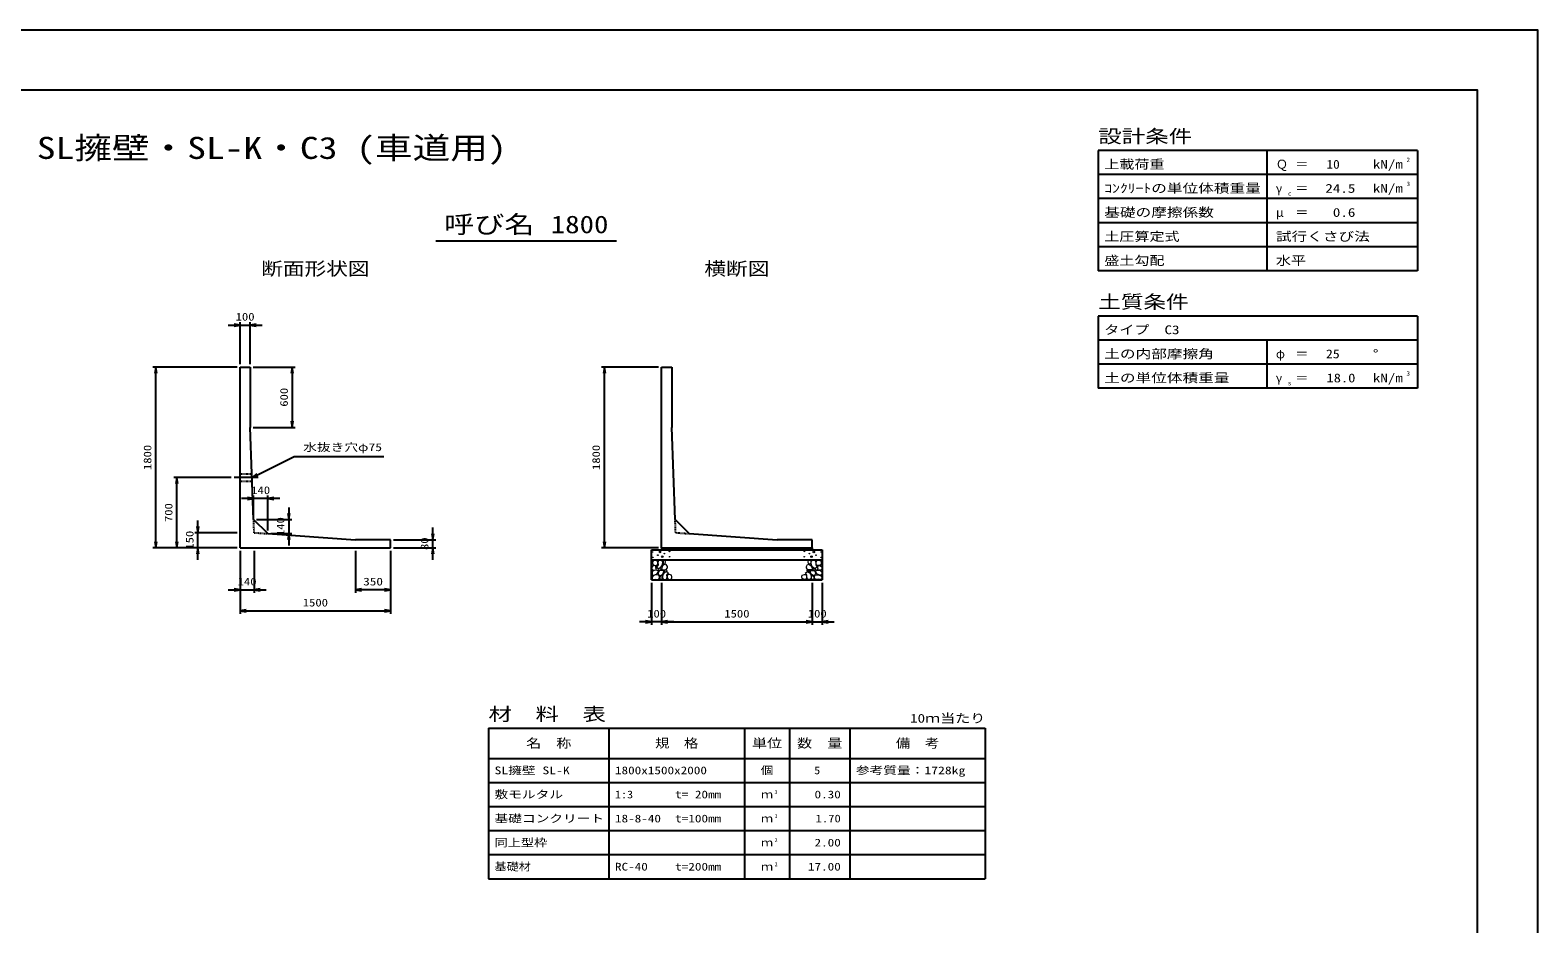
# Model space of a CAD drawing. Units: millimetres at full size. Extents: x 0 to 25230, y 0 to 19397.
# Drawn here: x 10208 to 25230, y 8910 to 17820 of the extents above; entities that cross this region are included whole.
import ezdxf
from ezdxf.enums import TextEntityAlignment as Align

# ---------------------------------------------------------------- set-up
doc = ezdxf.new("R2010")
doc.units = ezdxf.units.MM
doc.linetypes.add('CHAIN', pattern=[18.5, 12, -1.5, 3.5, -1.5])
doc.linetypes.add('DASHED_SPACED', pattern=[12, 6, -6])
for name, color, linetype, lineweight in [('D-BMK', 2, 'CHAIN', 25), ('D-DCR-HCHn', 4, 'Continuous', 9), ('D-MTR-FRAM', 7, 'Continuous', 25), ('D-MTR-LINE', 7, 'Continuous', 25), ('D-STR-DIM', 7, 'Continuous', 25), ('D-STR-STRn', 1, 'Continuous', 25), ('D-STR-TXT', 7, 'Continuous', 25), ('D-TTL', 2, 'Continuous', 25), ('D-TTL-FRAM', 2, 'Continuous', 25), ('D-TTL-LINE', 7, 'Continuous', 25), ('D-TTL-TXT', 7, 'Continuous', 25)]:
    doc.layers.add(name, color=color, linetype=linetype, lineweight=lineweight)
doc.layers.add('D-MTR', color=7, linetype='Continuous')
doc.layers.add('D-MTR-TXT', color=7, linetype='Continuous')
doc.styles.add('ＭＳ ゴシック', font='')
doc.styles.get('ＭＳ ゴシック').set_extended_font_data('MS Gothic')

# ---------------------------------------------------------------- blocks, each defined once
blk = doc.blocks.new('open_arrow')
at = {"color": 0, "linetype": 'Continuous', "lineweight": -2}
blk.add_lwpolyline([(7.5, 1.25), (0, 0), (7.5, -1.25)], dxfattribs=at)

msp = doc.modelspace()

# ---------------------------------------------------------------- linework, layer by layer
at = {"layer": 'D-BMK'}
msp.add_line((12479.048, 13360), (12240, 13360), dxfattribs=at)
at = {"layer": 'D-DCR-HCHn'}
for points in [[(16407.281, 12473.808), (16400.346, 12453.005), (16409.592, 12439.136), (16432.707, 12436.824), (16448.488, 12443.599), (16441.952, 12459.939), (16446.575, 12469.185), (16437.33, 12478.431), (16423.461, 12483.053)], [(16451.198, 12531.594), (16430.395, 12536.217), (16411.904, 12526.971), (16409.592, 12506.168), (16414.215, 12489.988), (16437.33, 12483.053), (16453.51, 12483.053), (16460.444, 12494.611), (16460.444, 12520.037)], [(16469.69, 12533.906), (16462.756, 12513.102), (16465.067, 12489.988), (16448.887, 12464.562), (16469.69, 12453.005), (16492.805, 12464.562), (16506.673, 12483.053), (16511.296, 12513.102), (16506.673, 12529.283), (16492.805, 12536.217)], [(16508.985, 12478.431), (16497.427, 12450.693), (16506.673, 12439.136), (16534.411, 12439.136), (16545.968, 12443.759), (16557.525, 12459.939), (16557.525, 12473.808), (16545.968, 12492.299), (16532.099, 12494.611)], [(16513.608, 12529.283), (16513.608, 12501.545), (16525.165, 12494.611), (16536.722, 12501.545), (16539.034, 12517.725), (16536.722, 12531.594), (16520.542, 12536.217)], [(17991.015, 12478.431), (18002.573, 12450.693), (17993.327, 12439.136), (17965.589, 12439.136), (17954.032, 12443.759), (17942.475, 12459.939), (17942.475, 12473.808), (17954.032, 12492.299), (17967.901, 12494.611)], [(17986.392, 12529.283), (17986.392, 12501.545), (17974.835, 12494.611), (17963.278, 12501.545), (17960.966, 12517.725), (17963.278, 12531.594), (17979.458, 12536.217)], [(18030.31, 12533.906), (18037.244, 12513.102), (18034.933, 12489.988), (18051.113, 12464.562), (18030.31, 12453.005), (18007.195, 12464.562), (17993.327, 12483.053), (17988.704, 12513.102), (17993.327, 12529.283), (18007.195, 12536.217)], [(18048.802, 12531.594), (18069.605, 12536.217), (18088.096, 12526.971), (18090.408, 12506.168), (18085.785, 12489.988), (18062.67, 12483.053), (18046.49, 12483.053), (18039.556, 12494.611), (18039.556, 12520.037)], [(18092.719, 12473.808), (18099.654, 12453.005), (18090.408, 12439.136), (18067.293, 12436.824), (18051.512, 12443.599), (18058.048, 12459.939), (18053.425, 12469.185), (18062.67, 12478.431), (18076.539, 12483.053)], [(16451.155, 12397.009), (16468.277, 12422.692), (16466.137, 12429.112), (16442.594, 12435.533), (16421.192, 12433.393), (16406.21, 12420.551), (16404.07, 12405.57), (16406.21, 12390.588), (16423.332, 12386.308)], [(16459.716, 12343.503), (16474.698, 12349.924), (16478.978, 12371.326), (16470.417, 12386.308), (16455.435, 12390.588), (16436.173, 12388.448), (16414.771, 12379.887), (16404.07, 12367.045), (16404.07, 12352.064), (16410.49, 12343.503), (16436.173, 12345.643)], [(16474.313, 12453.005), (16462.756, 12443.759), (16467.379, 12436.824), (16483.559, 12436.824), (16490.493, 12439.136), (16495.116, 12448.382), (16488.182, 12455.316)], [(16511.082, 12397.009), (16521.783, 12422.692), (16513.222, 12433.393), (16487.539, 12433.393), (16476.838, 12429.112), (16466.137, 12414.131), (16466.137, 12401.289), (16476.838, 12384.167), (16489.679, 12382.027)], [(16506.801, 12349.924), (16506.801, 12375.606), (16496.1, 12382.027), (16485.399, 12375.606), (16483.259, 12360.625), (16485.399, 12347.783), (16500.381, 12343.503)], [(16547.466, 12345.643), (16553.886, 12364.905), (16551.746, 12386.308), (16566.728, 12409.85), (16547.466, 12420.551), (16526.063, 12409.85), (16513.222, 12392.728), (16508.941, 12364.905), (16513.222, 12349.924), (16526.063, 12343.503)], [(16543.185, 12420.551), (16553.886, 12429.112), (16549.606, 12435.533), (16534.624, 12435.533), (16528.204, 12433.393), (16523.923, 12424.832), (16530.344, 12418.411)], [(16564.588, 12347.783), (16583.85, 12343.503), (16600.972, 12352.064), (16603.112, 12371.326), (16598.831, 12386.308), (16577.429, 12392.728), (16562.447, 12392.728), (16556.027, 12382.027), (16556.027, 12358.484)], [(17935.412, 12347.783), (17916.15, 12343.503), (17899.028, 12352.064), (17896.888, 12371.326), (17901.169, 12386.308), (17922.571, 12392.728), (17937.553, 12392.728), (17943.973, 12382.027), (17943.973, 12358.484)], [(17952.534, 12345.643), (17946.114, 12364.905), (17948.254, 12386.308), (17933.272, 12409.85), (17952.534, 12420.551), (17973.937, 12409.85), (17986.778, 12392.728), (17991.059, 12364.905), (17986.778, 12349.924), (17973.937, 12343.503)], [(17956.815, 12420.551), (17946.114, 12429.112), (17950.394, 12435.533), (17965.376, 12435.533), (17971.796, 12433.393), (17976.077, 12424.832), (17969.656, 12418.411)], [(17988.918, 12397.009), (17978.217, 12422.692), (17986.778, 12433.393), (18012.461, 12433.393), (18023.162, 12429.112), (18033.863, 12414.131), (18033.863, 12401.289), (18023.162, 12384.167), (18010.321, 12382.027)], [(17993.199, 12349.924), (17993.199, 12375.606), (18003.9, 12382.027), (18014.601, 12375.606), (18016.741, 12360.625), (18014.601, 12347.783), (17999.619, 12343.503)], [(18025.687, 12453.005), (18037.244, 12443.759), (18032.621, 12436.824), (18016.441, 12436.824), (18009.507, 12439.136), (18004.884, 12448.382), (18011.818, 12455.316)], [(18040.284, 12343.503), (18025.302, 12349.924), (18021.022, 12371.326), (18029.583, 12386.308), (18044.565, 12390.588), (18063.827, 12388.448), (18085.229, 12379.887), (18095.93, 12367.045), (18095.93, 12352.064), (18089.51, 12343.503), (18063.827, 12345.643)], [(18048.845, 12397.009), (18031.723, 12422.692), (18033.863, 12429.112), (18057.406, 12435.533), (18078.808, 12433.393), (18093.79, 12420.551), (18095.93, 12405.57), (18093.79, 12390.588), (18076.668, 12386.308)]]:
    msp.add_lwpolyline(points, close=True, dxfattribs=at)
for centre, radius in [((16410.727, 12617.43), 3), ((16483.336, 12617.43), 7.5), ((16578.131, 12623.481), 3), ((17921.869, 12623.481), 3), ((18016.664, 12617.43), 7.5), ((18089.273, 12617.43), 3), ((16411.869, 12563.919), 3), ((16462.292, 12585.761), 3), ((16506.664, 12569.97), 7.5), ((16527.708, 12601.639), 3), ((16579.273, 12569.97), 3), ((17920.727, 12569.97), 3), ((17972.292, 12601.639), 3), ((17993.336, 12569.97), 7.5), ((18037.708, 12585.761), 3), ((18088.131, 12563.919), 3)]:
    msp.add_circle(centre, radius, dxfattribs=at)
at = {"layer": 'D-MTR-FRAM'}
for p, q in [((14775, 10860), (19725, 10860)), ((14775, 10860), (14775, 9360)), ((19725, 10860), (19725, 9360)), ((14775, 9360), (19725, 9360))]:
    msp.add_line(p, q, dxfattribs=at)
at = {"layer": 'D-MTR-LINE'}
for p, q in [((15975, 10860), (15975, 9360)), ((17325, 10860), (17325, 9360)), ((17775, 10860), (17775, 9360)), ((18375, 10860), (18375, 9360)), ((14775, 10560), (19725, 10560)), ((14775, 10320), (19725, 10320)), ((14775, 10080), (19725, 10080)), ((14775, 9840), (19725, 9840)), ((14775, 9600), (19725, 9600))]:
    msp.add_line(p, q, dxfattribs=at)
at = {"layer": 'D-STR-DIM'}
for p, q in [((12180, 14880), (12520, 14880)), ((12300, 14490), (12300, 14910)), ((12400, 14490), (12400, 14910)), ((12270, 14460), (11430, 14460)), ((11460, 12660), (11460, 14460)), ((12430, 14460), (12850, 14460)), ((12820, 14460), (12820, 13860)), ((16470, 14460), (15900, 14460)), ((15930, 12660), (15930, 14460)), ((12430, 13860), (12850, 13860)), ((12210, 13360), (11640, 13360)), ((11670, 12660), (11670, 13360)), ((12695.023, 13150.642), (12315.023, 13150.642)), ((12435.023, 12970.642), (12435.023, 13180.642)), ((12575.023, 12830.642), (12575.023, 13180.642)), ((11880, 12540), (11880, 12930)), ((12465.023, 12940.642), (12815.023, 12940.642)), ((12785.023, 13060.642), (12785.023, 12680.642)), ((12270, 12810), (11850, 12810)), ((12605.023, 12800.642), (12815.023, 12800.642)), ((14220, 12540), (14220, 12860)), ((12270, 12660), (11430, 12660)), ((12270, 12660), (11640, 12660)), ((12270, 12660), (11850, 12660)), ((12300, 12630), (12300, 12210)), ((12300, 12630), (12300, 12000)), ((12440, 12630), (12440, 12210)), ((13450, 12630), (13450, 12210)), ((13800, 12630), (13800, 12000)), ((13800, 12630), (13800, 12210)), ((13830, 12740), (14250, 12740)), ((13830, 12660), (14250, 12660)), ((16470, 12660), (15900, 12660)), ((12180, 12240), (12560, 12240)), ((13800, 12240), (13450, 12240)), ((16400, 12310), (16400, 11890)), ((16500, 12310), (16500, 11890)), ((16500, 12310), (16500, 11890)), ((18000, 12310), (18000, 11890)), ((18000, 12310), (18000, 11890)), ((18100, 12310), (18100, 11890)), ((12300, 12030), (13800, 12030)), ((16620, 11920), (16280, 11920)), ((16500, 11920), (18000, 11920)), ((17880, 11920), (18220, 11920))]:
    msp.add_line(p, q, dxfattribs=at)
at = {"layer": 'D-STR-STRn'}
for p, q in [((12300, 12660), (12300, 14460)), ((12300, 14460), (12400, 14460)), ((12400, 14460), (12400, 13860)), ((16500, 12660), (16500, 14460)), ((16500, 14460), (16600, 14460)), ((16600, 14460), (16600, 13860)), ((12435.023, 12940.642), (12400, 13860)), ((16635.023, 12940.642), (16600, 13860)), ((12575.023, 12800.642), (12435.023, 12940.642)), ((16775.023, 12800.642), (16635.023, 12940.642)), ((12575.023, 12800.642), (13450, 12740)), ((16775.023, 12800.642), (17650, 12740)), ((12300, 12660), (13800, 12660)), ((13800, 12740), (13450, 12740)), ((13800, 12660), (13800, 12740)), ((16400, 12340), (16400, 12640)), ((16400, 12640), (18100, 12640)), ((16500, 12660), (18000, 12660)), ((16500, 12660), (16500, 12640)), ((18000, 12740), (17650, 12740)), ((18000, 12660), (18000, 12740)), ((18000, 12660), (18000, 12640)), ((18100, 12640), (18100, 12340)), ((16400, 12540), (18100, 12540)), ((16400, 12340), (18100, 12340))]:
    msp.add_line(p, q, dxfattribs=at)
at = {"layer": 'D-STR-STRn', "linetype": 'DASHED_SPACED'}
for p, q in [((12300, 13397.5), (12417.619, 13397.5)), ((12300, 13322.5), (12420.476, 13322.5))]:
    msp.add_line(p, q, dxfattribs=at)
at = {"layer": 'D-STR-STRn', "color": 2, "linetype": 'DASHED_SPACED'}
for p, q in [((12440, 12810), (12435.023, 12940.642)), ((16640, 12810), (16635.023, 12940.642)), ((12440, 12810), (12575.023, 12800.642)), ((16640, 12810), (16775.023, 12800.642))]:
    msp.add_line(p, q, dxfattribs=at)
at = {"layer": 'D-STR-TXT'}
msp.add_lwpolyline([(12419.048, 13360), (12839.048, 13570), (12899.048, 13570), (13733.337, 13570)], dxfattribs=at)
at = {"layer": 'D-TTL'}
for points in [[(0, 0), (25230, 0), (25230, 17820), (0, 17820)], [(600, 600), (24630, 600), (24630, 17220), (600, 17220)]]:
    msp.add_lwpolyline(points, close=True, dxfattribs=at)
at = {"layer": 'D-TTL-FRAM'}
for p, q in [((24030, 16620), (20850, 16620)), ((20850, 16620), (20850, 15420)), ((24030, 16620), (24030, 15420)), ((24030, 15420), (20850, 15420)), ((24030, 14970), (20850, 14970)), ((20850, 14970), (20850, 14250)), ((24030, 14970), (24030, 14250)), ((24030, 14250), (20850, 14250))]:
    msp.add_line(p, q, dxfattribs=at)
at = {"layer": 'D-TTL-LINE'}
for p, q in [((22530, 16620), (22530, 15420)), ((24030, 16380), (20850, 16380)), ((24030, 16140), (20850, 16140)), ((24030, 15900), (20850, 15900)), ((24030, 15660), (20850, 15660)), ((24030, 14730), (20850, 14730)), ((22530, 14730), (22530, 14250)), ((24030, 14490), (20850, 14490))]:
    msp.add_line(p, q, dxfattribs=at)
at = {"layer": 'D-TTL-TXT'}
msp.add_line((14250, 15720), (16050, 15720), dxfattribs=at)

# ---------------------------------------------------------------- block references
at = {"layer": 'D-STR-DIM', "xscale": 8, "yscale": 8}
for p, rotation in [((12300, 14880), 180), ((11460, 14460), 270), ((12820, 14460), 270), ((15930, 14460), 270), ((12820, 13860), 90), ((11670, 13360), 270), ((12435.023, 13150.642), 180), ((12785.023, 12940.642), 90), ((11880, 12810), 90), ((12785.023, 12800.642), 270), ((14220, 12740), 90), ((11460, 12660), 90), ((11670, 12660), 90), ((11880, 12660), 270), ((14220, 12660), 270), ((15930, 12660), 90), ((12300, 12240), 180), ((13800, 12240), 180), ((13800, 12030), 180), ((16400, 11920), 180), ((18000, 11920), 180), ((18000, 11920), 180)]:
    msp.add_blockref('open_arrow', p, dxfattribs=dict(at, rotation=rotation))
for p in [(12400, 14880), (12575.023, 13150.642), (12440, 12240), (13450, 12240), (12300, 12030), (16500, 11920), (16500, 11920), (18100, 11920)]:
    msp.add_blockref('open_arrow', p, dxfattribs=at)
at = {"layer": 'D-STR-TXT', "xscale": 8, "yscale": 8, "rotation": 26.6}
msp.add_blockref('open_arrow', (12419.048, 13360), dxfattribs=at)

# ---------------------------------------------------------------- texts
at = {"layer": 'D-MTR', "style": 'ＭＳ ゴシック', "width": 1.3}
msp.add_text('材\u3000料\u3000表', height=132, dxfattribs=at).set_placement((14775, 10896), align=Align.BOTTOM_LEFT)
at = {"layer": 'D-MTR', "style": 'ＭＳ ゴシック', "width": 1.25}
msp.add_text('10ｍ当たり', height=87.98, dxfattribs=at).set_placement((19725, 10889), align=Align.BOTTOM_RIGHT)
at = {"layer": 'D-MTR-TXT', "style": 'ＭＳ ゴシック'}
for s, height, width, p in [('名\u3000称', 87.98, 1.25, (15375, 10710)), ('規\u3000格', 87.98, 1.2, (16650, 10710)), ('単位', 87.98, 1.25, (17550, 10710)), ('数\u3000量', 87.98, 1.25, (18075, 10710)), ('備\u3000考', 87.98, 1.2, (19050, 10710)), ('個', 76.98, 1.2, (17550, 10440)), ('ｍ', 76.98, 1.15, (17550, 10200)), ('ｍ', 76.98, 1.15, (17550, 9960)), ('ｍ', 76.98, 1.15, (17550, 9720)), ('ｍ', 76.98, 1.15, (17550, 9480))]:
    msp.add_text(s, height=height, dxfattribs=dict(at, width=width)).set_placement(p, align=Align.MIDDLE_CENTER)
for s, width, p in [('SL擁壁 SL-K', 1.3, (14835, 10440)), ('1800x1500x2000', 1.25, (16035, 10440)), ('参考質量：1728kg', 1.3, (18435, 10440)), ('敷モルタル', 1.3, (14835, 10200)), ('1:3', 1.15, (16035, 10200)), ('t= 20mm', 1.25, (16635, 10200)), ('基礎コンクリート', 1.3, (14835, 9960)), ('18-8-40', 1.25, (16035, 9960)), ('t=100mm', 1.25, (16635, 9960)), ('同上型枠', 1.25, (14835, 9720)), ('基礎材', 1.15, (14835, 9480)), ('RC-40', 1.25, (16035, 9480)), ('t=200mm', 1.25, (16635, 9480))]:
    msp.add_text(s, height=76.98, dxfattribs=dict(at, width=width)).set_placement(p, align=Align.MIDDLE_LEFT)
for s, width, p in [('5', 1.15, (18080.33, 10440)), ('0.30', 1.25, (18285, 10200)), ('1.70', 1.2, (18285, 9960)), ('2.00', 1.25, (18285, 9720)), ('17.00', 1.25, (18285, 9480))]:
    msp.add_text(s, height=76.98, dxfattribs=dict(at, width=width)).set_placement(p, align=Align.MIDDLE_RIGHT)
at = {"layer": 'D-MTR-TXT', "style": 'ＭＳ ゴシック', "width": 1.15}
for s, p in [('3', (17625, 10193)), ('3', (17625, 9953)), ('2', (17625, 9713)), ('2', (17625, 9473))]:
    msp.add_text(s, height=38.49, dxfattribs=at).set_placement(p, align=Align.BOTTOM_LEFT)
at = {"layer": 'D-STR-DIM', "style": 'ＭＳ ゴシック'}
for s, width, p in [('100', 1.2, (12350, 14962.5)), ('140', 1.2, (12505.023, 13233.142)), ('140', 1.2, (12370, 12322.5)), ('350', 1.25, (13625, 12322.5)), ('1500', 1.2, (13050, 12112.5)), ('100', 1.2, (16450, 12002.5)), ('1500', 1.2, (17250, 12002.5)), ('100', 1.2, (18050, 12002.5))]:
    msp.add_text(s, height=76.98, dxfattribs=dict(at, width=width)).set_placement(p, align=Align.MIDDLE_CENTER)
at = {"layer": 'D-STR-DIM', "style": 'ＭＳ ゴシック', "width": 1.2}
for s, p in [('600', (12737.5, 14160)), ('1800', (11377.5, 13560)), ('1800', (15847.5, 13560)), ('700', (11587.5, 13010)), ('140', (12702.523, 12870.642)), ('150', (11797.5, 12735)), ('80', (14137.5, 12700))]:
    msp.add_text(s, height=76.98, rotation=90, dxfattribs=at).set_placement(p, align=Align.MIDDLE_CENTER)
at = {"layer": 'D-STR-TXT', "style": 'ＭＳ ゴシック', "width": 1.3}
msp.add_text('水抜き穴φ75', height=76.98, dxfattribs=at).set_placement((12929.048, 13600), align=Align.BOTTOM_LEFT)
at = {"layer": 'D-TTL-TXT', "style": 'ＭＳ ゴシック'}
for s, height, width, p in [('設計条件', 132, 1.3, (20850, 16656)), ('上載荷重', 87.98, 1.25, (20910, 16412)), ('kN/m', 87.98, 1.25, (23586, 16412)), ('2', 43.99, 1.15, (23922, 16492)), ('＝', 87.98, 1.1, (22812, 16412)), ('ｺﾝｸﾘｰﾄの単位体積重量', 87.98, 1.3, (20910, 16172)), ('γ', 87.98, 0.95, (22620, 16172)), ('＝', 87.98, 1.1, (22812, 16172)), ('kN/m', 87.98, 1.25, (23586, 16172)), ('3', 43.99, 1.15, (23922, 16252)), ('c', 43.99, 1.2, (22740, 16156)), ('基礎の摩擦係数', 87.98, 1.3, (20910, 15932)), ('μ', 87.98, 1.05, (22620, 15932)), ('＝', 87.98, 1.1, (22812, 15932)), ('土圧算定式', 87.98, 1.25, (20910, 15692)), ('試行くさび法', 87.98, 1.3, (22620, 15692)), ('盛土勾配', 87.98, 1.25, (20910, 15452)), ('水平', 87.98, 1.25, (22620, 15452)), ('土質条件', 132, 1.25, (20850, 15006)), ('タイプ\u3000C3', 87.98, 1.25, (20910, 14762)), ('土の内部摩擦角', 87.98, 1.3, (20910, 14522)), ('＝', 87.98, 1.1, (22812, 14522)), ('°', 87.98, 1.25, (23586, 14522)), ('土の単位体積重量', 87.98, 1.3, (20910, 14282)), ('γ', 87.98, 0.95, (22620, 14282)), ('s', 43.99, 1.15, (22740, 14266)), ('＝', 87.98, 1.1, (22812, 14282)), ('kN/m', 87.98, 1.25, (23586, 14282)), ('3', 43.99, 1.15, (23922, 14362))]:
    msp.add_text(s, height=height, dxfattribs=dict(at, width=width)).set_placement(p, align=Align.BOTTOM_LEFT)
for s, height, width, p in [('SL擁壁・SL-K・C3 (車道用)', 219.9, 1.25, (12615, 16470)), ('呼び名', 176, 1.25, (14782.5, 15742.5)), ('1800', 176, 1.2, (15682.5, 15742.5)), ('断面形状図', 132, 1.2, (13050, 15336)), ('横断図', 132, 1.2, (17250, 15336))]:
    msp.add_text(s, height=height, dxfattribs=dict(at, width=width)).set_placement(p, align=Align.BOTTOM_CENTER)
for s, p in [('Ｑ', (22620, 16412)), ('φ', (22620, 14522))]:
    msp.add_text(s, height=87.98, dxfattribs=at).set_placement(p, align=Align.BOTTOM_LEFT)
for s, width, p in [('10', 1.1, (23256, 16412)), ('24.5', 1.25, (23412, 16172)), ('0.6', 1.25, (23412, 15932)), ('25', 1.15, (23256, 14522)), ('18.0', 1.2, (23412, 14282))]:
    msp.add_text(s, height=87.98, dxfattribs=dict(at, width=width)).set_placement(p, align=Align.BOTTOM_RIGHT)

doc.saveas('drawing.dxf')
